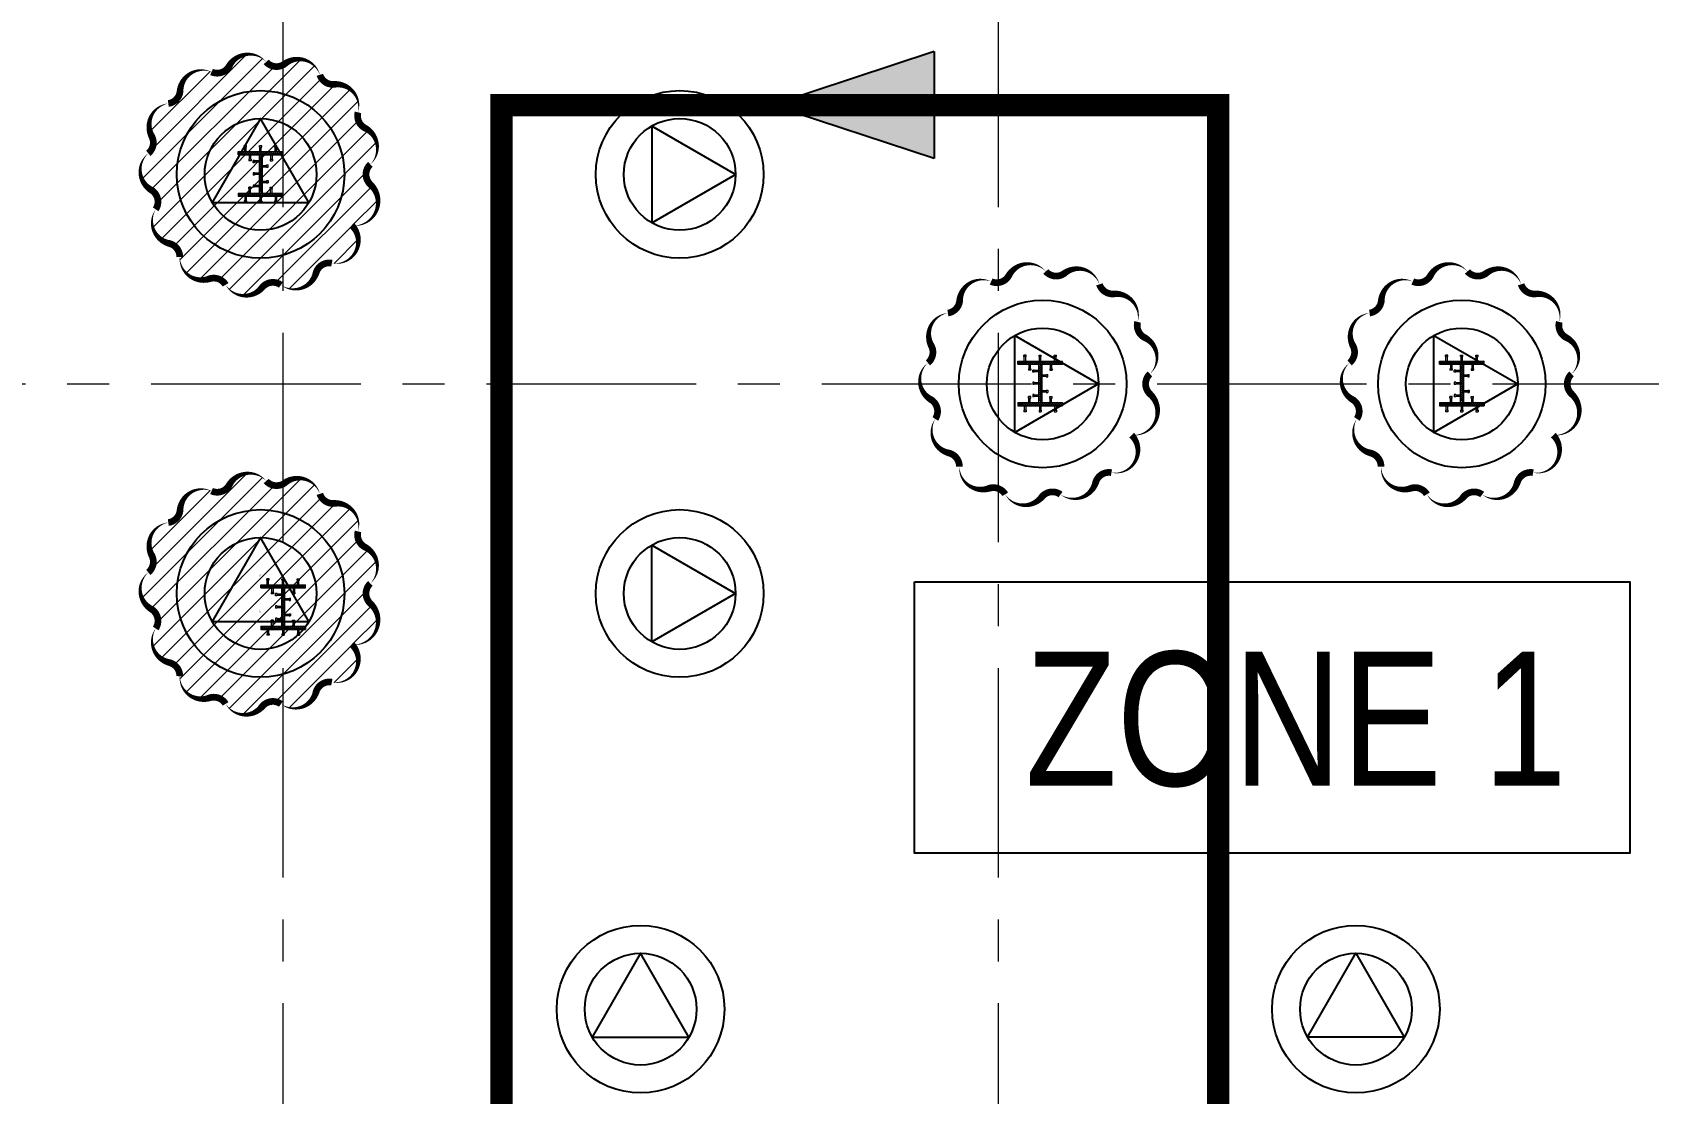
# Model space of a CAD drawing. Header units: millimetres. Extents: x -346728 to 1320345, y -537202 to -385966.
# Drawn here: x 439029 to 453490, y -423018 to -413520 of the extents above; entities that cross this region are included whole.
import ezdxf

# ---------------------------------------------------------------- set-up
doc = ezdxf.new("R2010")
doc.units = ezdxf.units.MM
doc.header["$LTSCALE"] = 100
doc.linetypes.add('X1326_GLB$0$CENTER', pattern=[2, 1.25, -0.25, 0.25, -0.25])
for name, color, linetype, lineweight in [('A-giao thong', 8, 'Continuous', 15), ('KCMANH', 8, 'Continuous', 13), ('KINGPOST', 5, 'Continuous', 20), ('X1326_GLB$0$A-tim', 8, 'X1326_GLB$0$CENTER', 9)]:
    doc.layers.add(name, color=color, linetype=linetype, lineweight=lineweight)
for name, color, linetype in [('hach', 253, 'Continuous'), ('PL', 3, 'Continuous'), ('thep doc', 6, 'Continuous')]:
    doc.layers.add(name, color=color, linetype=linetype)
doc.styles.add('TOAN - FONT ARIAL', font='Arial_1.ttf', dxfattribs={"width": 0.8})
pattern_1 = [(45, (188543.33, 11377564.439), (-8.980256121, 8.980256121), []), (135, (188543.33, 11377564.439), (-8.980256121, -8.980256121), [])]

# ---------------------------------------------------------------- blocks, each defined once
blk = doc.blocks.new('LVL-KHUNGTEN')
blk.add_lwpolyline([(61072.9, 41092.8), (119123.5, 41092.8), (119123.5, 61.9), (61072.9, 61.9)], close=True)
blk = doc.blocks.new('KP50')
at = {"ltscale": 0.1}
h = blk.add_hatch(color=6, dxfattribs=at)
h.dxf.hatch_style = 1
h.paths.add_polyline_path([(14, 171), (-14, 171), (-14, 142)])
h.paths.add_polyline_path([(-14, -142), (-14, -171), (14, -171)])
at = {"layer": 'KCMANH', "linetype": 'ByBlock'}
h = blk.add_hatch(dxfattribs=at)
h.set_pattern_fill('ANSI37', color=6, scale=4, style=0)
h.set_pattern_definition(pattern_1)
h.paths.add_polyline_path([(-200, 200), (-200, 171), (200, 171), (200, 200)])
h = blk.add_hatch(dxfattribs=at)
h.set_pattern_fill('ANSI37', color=6, scale=4, style=0)
h.set_pattern_definition([(45, (188728.93, 11377564.439), (-8.980256121, 8.980256121), []), (135, (188728.93, 11377564.439), (-8.980256121, -8.980256121), [])])
h.paths.add_polyline_path([(14, 171), (-14, 142), (-14, -142), (14, -171)])
h = blk.add_hatch(dxfattribs=at)
h.set_pattern_fill('ANSI37', color=6, scale=4, style=0)
h.set_pattern_definition(pattern_1)
h.paths.add_polyline_path([(-200, -171), (-200, -200), (200, -200), (200, -171)])
for p, q in [((-125, 253), (-146, 253)), ((-146, 240), (-146, 253)), ((-125, 240), (-146, 240)), ((-142, 200), (-142, 240)), ((-129, 200), (-129, 240)), ((-125, 240), (-125, 253)), ((-102, 171), (-102, 131)), ((-89, 171), (-89, 131)), ((-10, 253), (10, 253)), ((-10, 240), (-10, 253)), ((-10, 240), (10, 240)), ((-6, 200), (-6, 240)), ((6, 200), (6, 240)), ((10, 240), (10, 253)), ((89, 171), (89, 131)), ((102, 171), (102, 131)), ((125, 253), (146, 253)), ((125, 240), (125, 253)), ((125, 240), (146, 240)), ((129, 200), (129, 240)), ((142, 200), (142, 240)), ((146, 240), (146, 253)), ((-85, 131), (-106, 131)), ((-106, 131), (-106, 118)), ((-85, 118), (-106, 118)), ((-85, 131), (-85, 118)), ((-67, 100), (-67, 120)), ((-54, 120), (-67, 120)), ((-54, 100), (-67, 100)), ((-67, 10), (-67, -10)), ((-54, 10), (-67, 10)), ((-54, 100), (-54, 120)), ((-14, 116), (-54, 116)), ((-14, 104), (-54, 104)), ((-54, 10), (-54, -10)), ((-14, 6), (-54, 6)), ((14, 76), (54, 76)), ((14, 64), (54, 64)), ((54, 60), (54, 80)), ((54, 80), (67, 80)), ((54, 60), (67, 60)), ((67, 60), (67, 80)), ((85, 131), (106, 131)), ((85, 131), (85, 118)), ((85, 118), (106, 118)), ((106, 131), (106, 118)), ((-85, -118), (-106, -118)), ((-106, -131), (-106, -118)), ((-85, -131), (-106, -131)), ((-102, -171), (-102, -131)), ((-89, -171), (-89, -131)), ((-85, -131), (-85, -118)), ((-54, -10), (-67, -10)), ((-67, -100), (-67, -120)), ((-54, -100), (-67, -100)), ((-54, -120), (-67, -120)), ((-14, -6), (-54, -6)), ((-54, -100), (-54, -120)), ((-14, -104), (-54, -104)), ((-14, -116), (-54, -116)), ((14, -64), (54, -64)), ((14, -76), (54, -76)), ((54, -60), (54, -80)), ((54, -60), (67, -60)), ((54, -80), (67, -80)), ((67, -60), (67, -80)), ((85, -118), (106, -118)), ((85, -131), (85, -118)), ((85, -131), (106, -131)), ((89, -171), (89, -131)), ((102, -171), (102, -131)), ((106, -131), (106, -118)), ((-125, -240), (-146, -240)), ((-146, -240), (-146, -253)), ((-125, -253), (-146, -253)), ((-142, -200), (-142, -240)), ((-129, -200), (-129, -240)), ((-125, -240), (-125, -253)), ((-10, -240), (10, -240)), ((-10, -240), (-10, -253)), ((-10, -253), (10, -253)), ((-6, -200), (-6, -240)), ((6, -200), (6, -240)), ((10, -240), (10, -253)), ((125, -240), (146, -240)), ((125, -240), (125, -253)), ((125, -253), (146, -253)), ((129, -200), (129, -240)), ((142, -200), (142, -240)), ((146, -240), (146, -253))]:
    blk.add_line(p, q, dxfattribs=at)
at = {"layer": 'KINGPOST', "color": 6, "linetype": 'ByBlock'}
for p, q in [((-200, 200), (200, 200)), ((-200, 171), (-200, 200)), ((-200, 171), (200, 171)), ((-14, 171), (-14, -171)), ((-14, 142), (14, 171)), ((14, 171), (14, -171)), ((200, 171), (200, 200)), ((-14, -142), (14, -171)), ((-200, -171), (200, -171)), ((-200, -171), (-200, -200)), ((-200, -200), (200, -200)), ((200, -171), (200, -200))]:
    blk.add_line(p, q, dxfattribs=at)
blk.add_lwpolyline([(-14, 0), (14, 0)], dxfattribs=at)
blk = doc.blocks.new('B1 Kingpost Layout Plan1')
at = {"layer": 'KCMANH', "linetype": 'ByBlock'}
for p in [(70475, -21, 0), (77450, -1896, 0), (81222, -1896, 0), (70676, -3897, 0)]:
    blk.add_blockref('KP50', p, dxfattribs=at)

msp = doc.modelspace()

# ---------------------------------------------------------------- hatches: boundary and pattern name
at = {"ltscale": 0.1}
h = msp.add_hatch(color=3, dxfattribs=at)
h.dxf.hatch_style = 1
h.paths.add_polyline_path([(441085.6, -414620.4), (441056.8, -414620.4), (441056.8, -414649.2)])
h.paths.add_polyline_path([(441056.8, -414934), (441056.8, -414962.8), (441085.6, -414962.8)])
h = msp.add_hatch(color=6, dxfattribs=at)
h.dxf.hatch_style = 1
h.paths.add_polyline_path([(448060.7, -416495.4), (448031.9, -416495.4), (448031.9, -416524.2)])
h.paths.add_polyline_path([(448031.9, -416809), (448031.9, -416837.8), (448060.7, -416837.8)])
h = msp.add_hatch(color=6, dxfattribs=at)
h.dxf.hatch_style = 1
h.paths.add_polyline_path([(451833.2, -416495.4), (451804.4, -416495.4), (451804.4, -416524.2)])
h.paths.add_polyline_path([(451804.4, -416809), (451804.4, -416837.8), (451833.2, -416837.8)])
h = msp.add_hatch(color=3, dxfattribs=at)
h.dxf.hatch_style = 1
h.paths.add_polyline_path([(441085.6, -418370.4), (441056.8, -418370.4), (441056.8, -418399.2)])
h.paths.add_polyline_path([(441056.8, -418684), (441056.8, -418712.8), (441085.6, -418712.8)])
at = {"layer": 'A-giao thong', "transparency": 33554572}
h = msp.add_hatch(dxfattribs=at)
h.set_pattern_fill('ANSI31', color=256, scale=1000)
h.set_pattern_definition([(45, (402722.2, -512048.21), (-88.38835, 88.38835), [])])
edge = h.paths.add_edge_path()
edge.add_arc((441916.3, -414555.9), 200.1, 313.189, 423.189)
edge.add_arc((442062.1, -414267.4), 123.2, 165.32463, 243.189, ccw=False)
edge.add_arc((441749.1, -414185.4), 200.3, 345.32463, 455.32463)
edge.add_arc((441719.1, -413863.3), 123.2, 197.45235, 275.32463, ccw=False)
edge.add_arc((441410.6, -413960.3), 200.2, 17.45235, 127.45235)
edge.add_arc((441213.9, -413703.5), 123.2, 221.33742, 307.45235, ccw=False)
edge.add_arc((440968.8, -413919.1), 203.2, 41.33742, 151.33742)
edge.add_arc((440682.5, -413762.5), 123.2, 245.97207, 331.33742, ccw=False)
edge.add_arc((440550.8, -414058), 200.3, 65.97207, 175.97207)
edge.add_arc((440228.1, -414035.2), 123.2, 278.09941, 355.97207, ccw=False)
edge.add_arc((440273.7, -414355.5), 200.3, 98.09941, 208.09941)
edge.add_arc((439988.3, -414507.9), 123.2, -50.51419, 28.09941, ccw=False)
edge.add_arc((440194.3, -414757.8), 200.7, 129.48581, 239.48581)
edge.add_arc((440029.8, -415036.8), 123.2, -33.38585, 59.48581, ccw=False)
edge.add_arc((440299.8, -415214.7), 200.1, 146.61415, 256.61415)
edge.add_arc((440224.9, -415529.2), 123.2, -1.25134, 76.61415, ccw=False)
edge.add_arc((440548.4, -415536.3), 200.3, 178.74866, 288.74866)
edge.add_arc((440652.3, -415842.6), 123.2, 30.87684, 108.74866, ccw=False)
edge.add_arc((440929.9, -415676.6), 200.2, 210.87684, 320.87684)
edge.add_arc((441180.8, -415880.7), 123.2, 54.01227, 140.87684, ccw=False)
edge.add_arc((441372.6, -415616.7), 203.1, 234.01227, 344.01227)
edge.add_arc((441686.3, -415706.6), 123.2, 79.39644, 164.01227, ccw=False)
edge.add_arc((441745.8, -415388.6), 200.3, 259.39644, 404.1286)
edge.add_arc((441910.7, -415038.3), 212, 264.27964, 407.39823)
edge.add_arc((442137.5, -414791.6), 123.2, 133.189, 227.39823, ccw=False)
h = msp.add_hatch(dxfattribs=at)
h.set_pattern_fill('ANSI31', color=256, scale=1000)
h.set_pattern_definition([(45, (402722.2, -515798.21), (-88.38835, 88.38835), [])])
edge = h.paths.add_edge_path()
edge.add_arc((441916.3, -418305.9), 200.1, 313.189, 423.189)
edge.add_arc((442062.1, -418017.4), 123.2, 165.32463, 243.189, ccw=False)
edge.add_arc((441749.1, -417935.4), 200.3, 345.32463, 455.32463)
edge.add_arc((441719.1, -417613.3), 123.2, 197.45235, 275.32463, ccw=False)
edge.add_arc((441410.6, -417710.3), 200.2, 17.45235, 127.45235)
edge.add_arc((441213.9, -417453.5), 123.2, 221.33742, 307.45235, ccw=False)
edge.add_arc((440968.8, -417669.1), 203.2, 41.33742, 151.33742)
edge.add_arc((440682.5, -417512.5), 123.2, 245.97207, 331.33742, ccw=False)
edge.add_arc((440550.8, -417808), 200.3, 65.97207, 175.97207)
edge.add_arc((440228.1, -417785.2), 123.2, 278.09941, 355.97207, ccw=False)
edge.add_arc((440273.7, -418105.5), 200.3, 98.09941, 208.09941)
edge.add_arc((439988.3, -418257.9), 123.2, -50.51419, 28.09941, ccw=False)
edge.add_arc((440194.3, -418507.8), 200.7, 129.48581, 239.48581)
edge.add_arc((440029.8, -418786.8), 123.2, -33.38585, 59.48581, ccw=False)
edge.add_arc((440299.8, -418964.7), 200.1, 146.61415, 256.61415)
edge.add_arc((440224.9, -419279.2), 123.2, -1.25134, 76.61415, ccw=False)
edge.add_arc((440548.4, -419286.3), 200.3, 178.74866, 288.74866)
edge.add_arc((440652.3, -419592.6), 123.2, 30.87684, 108.74866, ccw=False)
edge.add_arc((440929.9, -419426.6), 200.2, 210.87684, 320.87684)
edge.add_arc((441180.8, -419630.7), 123.2, 54.01227, 140.87684, ccw=False)
edge.add_arc((441372.6, -419366.7), 203.1, 234.01227, 344.01227)
edge.add_arc((441686.3, -419456.6), 123.2, 79.39644, 164.01227, ccw=False)
edge.add_arc((441745.8, -419138.6), 200.3, 259.39644, 404.1286)
edge.add_arc((441910.7, -418788.3), 212, 264.27964, 407.39823)
edge.add_arc((442137.5, -418541.6), 123.2, 133.189, 227.39823, ccw=False)
at = {"layer": 'hach'}
h = msp.add_hatch(dxfattribs=at)
h.set_pattern_fill('ANSI31', color=256, scale=70)
h.set_pattern_definition([(45, (342151.22, -508591.22), (-157.15448, 157.15448), [])])
h.paths.add_polyline_path([(362433.4, -410142.2), (348853.9, -428107.5), (376146.7, -501359), (382446.8, -503970.9), (458369.1, -469396.6), (462927.9, -462329.4), (462919.8, -415142.7), (457917.8, -410142.2)])
h.paths.add_polyline_path([(363030.6, -411342.2), (350208.3, -428305.7), (377088.8, -500450.6), (382424.3, -502662.6), (457551.5, -468450.4), (461727.8, -461976.1), (461719.7, -415639.4), (457420.9, -411342.2)], flags=16)
h = msp.add_hatch(dxfattribs=at)
h.set_pattern_fill('AR-CONC', color=256, scale=4)
h.set_pattern_definition([(50, (342151.2, -508591.2), (728.7387, -63.7563), [76.2, -838.2]), (355, (342151.2, -508591.2), (-140.9737, 764.2274), [60.96, -670.5623]), (100.45144, (342211.95, -508596.54), (587.765, 700.471), [64.76, -712.361]), (46.1842, (342151.2, -508388), (1084.316, -168.1693), [114.3, -1257.3]), (96.63556, (342241.6, -508402), (949.6165, 989.7045), [97.14, -1068.5424]), (351.18415, (342151.2, -508388), (949.6165, 989.7045), [91.44, -1005.839]), (21, (342252.8, -508438.8), (606.4576, -409.0608), [76.2, -838.2]), (326, (342252.8, -508438.8), (247.208, 736.752), [60.96, -670.56]), (71.45144, (342303.36, -508472.9), (853.6657, 327.691), [64.76, -712.3598]), (37.5, (342151.22, -508591.22), (12.3544, 338.22016), [0, -662.432, 0, -680.72, 0, -673.1]), (7.5, (342151.22, -508591.22), (267.27865, 400.7223), [0, -388.112, 0, -647.192, 0, -256.54]), (327.5, (341924.65, -508591.22), (542.3624, -22.91498), [0, -254, 0, -792.48, 0, -1051.56]), (317.5, (341823.05, -508591.2), (592.5167, 101.706), [0, -330.2, 0, -526.288, 0, -746.76])])
h.paths.add_polyline_path([(362433.4, -410142.2), (348853.9, -428107.5), (376146.7, -501359), (382446.8, -503970.9), (458369.1, -469396.6), (462927.9, -462329.4), (462919.8, -415142.7), (457917.8, -410142.2)])
h.paths.add_polyline_path([(363030.6, -411342.2), (350208.3, -428305.7), (377088.8, -500450.6), (382424.3, -502662.6), (457551.5, -468450.4), (461727.8, -461976.1), (461719.7, -415639.4), (457420.9, -411342.2)], flags=16)
at = {"layer": 'thep doc'}
h = msp.add_hatch(dxfattribs=at)
h.set_pattern_fill('ANSI31', color=256, angle=-90)
h.set_pattern_definition([(315, (788468.92771, -231559.00003), (0.08838834765, 0.08838834765), [])])
h.paths.add_polyline_path([(447098.1, -414650.3), (447098.1, -414171.7), (445644.8, -414171.7)])
h.paths.add_polyline_path([(445644.8, -414171.7), (447098.1, -414171.7), (447098.1, -413693.1)])

# ---------------------------------------------------------------- linework, layer by layer
at = {"color": 5, "elevation": -2718.3}
for points in [[(442053.2, -414701.8, 0, 60, 0.5205671), (442006.5, -414377.3, 60, 60, -0.3534527), (441942.9, -414236.2, 0, 60, 0.5205671), (441730.5, -413985.9, 60, 60, -0.3534915), (441601.6, -413900.2, 0, 60, 0.5205671), (441288.8, -413801.3, 60, 60, -0.3944899), (441121.4, -413784.9, 0, 60, 0.520567), (440790.5, -413821.6, 60, 60, -0.3907151), (440632.3, -413875, 0, 60, 0.520567), (440351, -414043.9, 60, 60, -0.3534934), (440245.5, -414157.2, 0, 60, 0.5205671), (440097, -414449.9, 60, 60, -0.3571345), (440066.7, -414603, 0, 60, 0.520567), (440092.4, -414930.7, 60, 60, -0.4289707), (440132.7, -415104.6, 0, 60, 0.520567), (440253.4, -415409.4, 60, 60, -0.3534582), (440348.1, -415531.9, 0, 60, 0.520567), (440612.8, -415726, 60, 60, -0.3534893), (440758.1, -415779.4, 0, 60, 0.5205671), (441085.3, -415803, 60, 60, -0.3982747), (441253.2, -415781, 0, 60, 0.520567), (441567.8, -415672.6, 60, 60, -0.3869502), (441708.9, -415585.5, 0, 60, 0.7314349), (441889.5, -415249.2, 0, 60, 0.7206829), (442054.1, -414882.2, 60, 60, -0.4358983)], [(442053.2, -418451.8, 0, 60, 0.5205671), (442006.5, -418127.3, 60, 60, -0.3534527), (441942.9, -417986.2, 0, 60, 0.5205671), (441730.5, -417735.9, 60, 60, -0.3534915), (441601.6, -417650.2, 0, 60, 0.5205671), (441288.8, -417551.3, 60, 60, -0.3944899), (441121.4, -417534.9, 0, 60, 0.520567), (440790.5, -417571.6, 60, 60, -0.3907151), (440632.3, -417625, 0, 60, 0.520567), (440351, -417793.9, 60, 60, -0.3534934), (440245.5, -417907.2, 0, 60, 0.5205671), (440097, -418199.9, 60, 60, -0.3571345), (440066.7, -418353, 0, 60, 0.520567), (440092.4, -418680.7, 60, 60, -0.4289707), (440132.7, -418854.6, 0, 60, 0.520567), (440253.4, -419159.4, 60, 60, -0.3534582), (440348.1, -419281.9, 0, 60, 0.520567), (440612.8, -419476, 60, 60, -0.3534893), (440758.1, -419529.4, 0, 60, 0.5205671), (441085.3, -419553, 60, 60, -0.3982747), (441253.2, -419531, 0, 60, 0.520567), (441567.8, -419422.6, 60, 60, -0.3869502), (441708.9, -419335.5, 0, 60, 0.7314349), (441889.5, -418999.2, 0, 60, 0.7206829), (442054.1, -418632.2, 60, 60, -0.4358983)]]:
    msp.add_lwpolyline(points, format="xyseb", close=True, dxfattribs=at)
at = {"color": 6, "elevation": -2718.3}
for points in [[(449028.3, -416576.8, 0, 60, 0.5205671), (448981.6, -416252.3, 60, 60, -0.3534527), (448918, -416111.2, 0, 60, 0.5205671), (448705.6, -415860.9, 60, 60, -0.3534915), (448576.7, -415775.2, 0, 60, 0.5205671), (448263.9, -415676.3, 60, 60, -0.3944899), (448096.5, -415659.9, 0, 60, 0.520567), (447765.7, -415696.6, 60, 60, -0.3907151), (447607.4, -415750, 0, 60, 0.520567), (447326.1, -415918.9, 60, 60, -0.3534934), (447220.6, -416032.2, 0, 60, 0.5205671), (447072.1, -416324.9, 60, 60, -0.3571345), (447041.8, -416478, 0, 60, 0.520567), (447067.5, -416805.7, 60, 60, -0.4289707), (447107.8, -416979.6, 0, 60, 0.520567), (447228.5, -417284.4, 60, 60, -0.3534582), (447323.2, -417406.9, 0, 60, 0.520567), (447587.9, -417601, 60, 60, -0.3534893), (447733.2, -417654.4, 0, 60, 0.5205671), (448060.4, -417678, 60, 60, -0.3982747), (448228.3, -417656, 0, 60, 0.520567), (448542.9, -417547.6, 60, 60, -0.3869502), (448684, -417460.5, 0, 60, 0.7314349), (448864.6, -417124.2, 0, 60, 0.7206829), (449029.2, -416757.2, 60, 60, -0.4358983)], [(452800.8, -416576.8, 0, 60, 0.5205671), (452754.1, -416252.3, 60, 60, -0.3534527), (452690.5, -416111.2, 0, 60, 0.5205671), (452478.1, -415860.9, 60, 60, -0.3534915), (452349.2, -415775.2, 0, 60, 0.5205671), (452036.4, -415676.3, 60, 60, -0.3944899), (451869, -415659.9, 0, 60, 0.520567), (451538.1, -415696.6, 60, 60, -0.3907151), (451379.9, -415750, 0, 60, 0.520567), (451098.6, -415918.9, 60, 60, -0.3534934), (450993.1, -416032.2, 0, 60, 0.5205671), (450844.6, -416324.9, 60, 60, -0.3571345), (450814.3, -416478, 0, 60, 0.520567), (450840, -416805.7, 60, 60, -0.4289707), (450880.3, -416979.6, 0, 60, 0.520567), (451001, -417284.4, 60, 60, -0.3534582), (451095.7, -417406.9, 0, 60, 0.520567), (451360.4, -417601, 60, 60, -0.3534893), (451505.7, -417654.4, 0, 60, 0.5205671), (451832.9, -417678, 60, 60, -0.3982747), (452000.8, -417656, 0, 60, 0.520567), (452315.4, -417547.6, 60, 60, -0.3869502), (452456.5, -417460.5, 0, 60, 0.7314349), (452637.1, -417124.2, 0, 60, 0.7206829), (452801.7, -416757.2, 60, 60, -0.4358983)]]:
    msp.add_lwpolyline(points, format="xyseb", close=True, dxfattribs=at)
at = {"layer": 'PL', "elevation": -1404.9}
for points in [[(440638.1, -415041.6), (441504.2, -415041.6), (441071.2, -414291.6)], [(440638.1, -415041.6), (441504.2, -415041.6), (441071.2, -414291.6)], [(444571.2, -414358.6), (444571.2, -415224.6), (445321.2, -414791.6)], [(444571.2, -414358.6), (444571.2, -415224.6), (445321.2, -414791.6)], [(447818.8, -417099.6), (447818.8, -416233.6), (448568.8, -416666.6)], [(447818.8, -417099.6), (447818.8, -416233.6), (448568.8, -416666.6)], [(451568.8, -417099.6), (451568.8, -416233.6), (452318.8, -416666.6)], [(451568.8, -417099.6), (451568.8, -416233.6), (452318.8, -416666.6)], [(440638.1, -418791.6), (441504.2, -418791.6), (441071.2, -418041.6)], [(440638.1, -418791.6), (441504.2, -418791.6), (441071.2, -418041.6)], [(444571.2, -418974.6), (444571.2, -418108.6), (445321.2, -418541.6)], [(444571.2, -418974.6), (444571.2, -418108.6), (445321.2, -418541.6)], [(444038.2, -422511.4), (444904.2, -422511.4), (444471.2, -421761.4)], [(444038.2, -422511.4), (444904.2, -422511.4), (444471.2, -421761.4)], [(451304.3, -422511.4), (450438.3, -422511.4), (450871.3, -421761.4)], [(451304.3, -422511.4), (450438.3, -422511.4), (450871.3, -421761.4)]]:
    msp.add_lwpolyline(points, close=True, dxfattribs=at)
at = {"layer": 'PL'}
for centre, radius in [((441071.2, -414791.6, -1404.9), 750), ((441071.2, -414791.6, -1404.9), 750), ((444821.2, -414791.6, -1404.9), 750), ((444821.2, -414791.6, -1404.9), 750), ((441071.2, -414791.6, -1404.9), 500), ((441071.2, -414791.6, -1404.9), 500), ((444821.2, -414791.6, -1404.9), 500), ((444821.2, -414791.6, -1404.9), 500), ((448068.8, -416666.6, -1404.9), 750), ((448068.8, -416666.6, -1404.9), 750), ((451818.8, -416666.6, -1404.9), 750), ((451818.8, -416666.6, -1404.9), 750), ((448068.8, -416666.6, -1404.9), 500), ((448068.8, -416666.6, -1404.9), 500), ((451818.8, -416666.6, -1404.9), 500), ((451818.8, -416666.6, -1404.9), 500), ((441071.2, -418541.6, -1404.9), 750), ((441071.2, -418541.6, -1404.9), 750), ((444821.2, -418541.6, -1404.9), 750), ((444821.2, -418541.6, -1404.9), 750), ((441071.2, -418541.6, -1404.9), 500), ((441071.2, -418541.6, -1404.9), 500), ((444821.2, -418541.6, -1404.9), 500), ((444821.2, -418541.6, -1404.9), 500), ((444471.2, -422261.4, -1404.9), 750), ((444471.2, -422261.4, -1404.9), 750), ((450871.3, -422261.4, -1404.9), 750), ((450871.3, -422261.4, -1404.9), 750), ((444471.2, -422261.4, -1404.9), 500), ((444471.2, -422261.4, -1404.9), 500), ((450871.3, -422261.4, -1404.9), 500), ((450871.3, -422261.4, -1404.9), 500)]:
    msp.add_circle(centre, radius, dxfattribs=at)
at = {"layer": 'thep doc'}
msp.add_line((447098.1, -413693.1, -3876.7), (447098.1, -414650.3, -3876.7), dxfattribs=at)
at = {"layer": 'thep doc', "elevation": -3876.7}
for points in [[(447098.1, -413693.1), (445644.8, -414171.7)], [(447098.1, -414650.3), (445644.8, -414171.7)]]:
    msp.add_lwpolyline(points, dxfattribs=at)
at = {"layer": 'thep doc', "const_width": 200, "elevation": -3876.7}
msp.add_lwpolyline([(458204.7, -414076.8), (458204.7, -441586.7), (449639.5, -441586.7), (449639.5, -414171.7), (443225.5, -414171.7), (443225.5, -441691.1), (434514.6, -441691.1)], dxfattribs=at)
at = {"layer": 'thep doc', "color": 40, "true_color": 0xf8d731, "elevation": -3876.7}
msp.add_lwpolyline([(446921.8, -418438), (453321.8, -418438), (453321.8, -420865), (446921.8, -420865)], close=True, dxfattribs=at)
at = {"layer": 'X1326_GLB$0$A-tim', "ltscale": 15}
for p, q in [((441271.2, -398208.6, -1404.9), (441271.2, -512162.7, -1404.9)), ((447671.3, -398208.6, -1404.9), (447671.3, -512162.7, -1404.9)), ((341092.1, -416666.6, -1404.9), (475778.7, -416666.6, -1404.9))]:
    msp.add_line(p, q, dxfattribs=at)

# ---------------------------------------------------------------- block references
at = {"extrusion": (0.00597, -2.28885e-18, 0.999982), "xscale": 3.385207865094198, "yscale": 3.385207865094198, "zscale": 3.385207865094198}
msp.add_blockref('LVL-KHUNGTEN', (112985.2, -525073.6, 1027.7), dxfattribs=at)
msp.add_blockref('B1 Kingpost Layout Plan1', (370596.3, -414766, -1404.9))

# ---------------------------------------------------------------- texts
at = {"layer": 'thep doc', "color": 40, "true_color": 0xf8d731, "insert": (447913.7, -419062.3, -1402.2), "char_height": 1200, "attachment_point": 1, "style": 'TOAN - FONT ARIAL'}
msp.add_mtext('\\A1;ZONE 1', dxfattribs=at)

doc.saveas('drawing.dxf')
